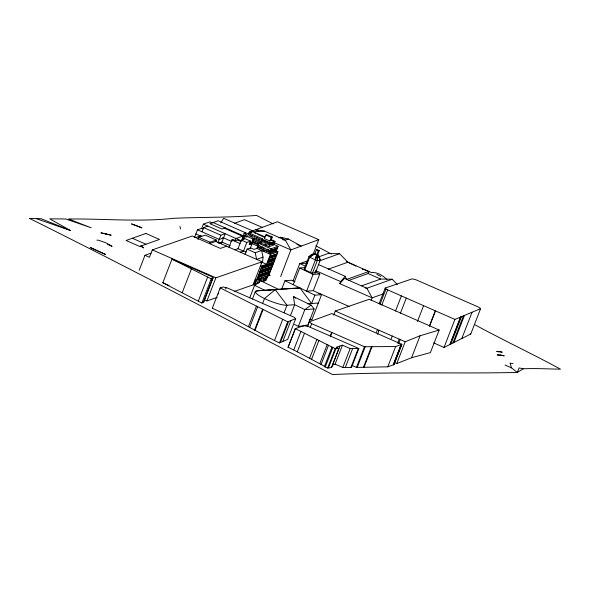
<?xml version="1.0" encoding="UTF-8"?>
<svg xmlns="http://www.w3.org/2000/svg" width="590" height="590" viewBox="0 0 590 590"><rect width="100%" height="100%" fill="white"/><g stroke="black" fill="none" stroke-linecap="round" stroke-linejoin="round"><path stroke-width="0.89" d="M260.942 263.044L262.535 262.491L263.015 257.151L261.613 250.499L255.227 252.719L247.055 249.135L245.056 254.29M315.355 253.789L314.013 253.833A6.254 6.165 -38 0 0 311.741 254.415L309.049 256.539L304.189 269.077L304.824 269.733L310.546 272.499L315.407 259.961L316.019 256.798A6.254 1.217 -83.1 0 1 316.542 255.153L318.342 250.566L319.308 250.499L317.685 254.681L318.63 257.174M310.546 272.499L312.457 273.067L317.324 260.529L317.678 257.196A6.468 4.019 -68.6 0 0 317.236 255.264L316.955 254.732M316.948 254.327L317.685 254.681L320.2 260.33L317.324 260.529L315.407 259.961L316.727 254.747L318.268 255.234A6.254 5.494 38.7 0 1 319.566 257.159L320.2 260.33L315.34 272.868L312.457 273.067M248.958 233.611L249.57 232.003L277.447 221.781L318.755 239.673L313.15 254.297M280.656 276.548L290.877 249.894L318.755 239.673M139.188 270.198L144.978 255.286L151.04 253.176M226.685 246.207L220.38 248.397L192.215 236.015L152.331 249.88L149.462 257.262L144.978 255.286M162.818 282.757L171.978 259.135L211.087 276.356L213.093 277.905L203.764 301.955L201.869 303.024L162.818 282.757L169.035 285.523M194.567 237.32L197.488 229.798L201.773 228.308L203.285 228.972M201.773 228.308L203.388 224.126L209.915 221.862L212.422 222.968M197.982 239.614L198.874 237.313L205.187 235.115L216.346 240.027L215.8 241.421L209.494 243.611L210.033 242.217L216.346 240.027M201.95 231.767L203.572 227.585L207.857 226.095M182.222 292.647L191.433 268.9M217.961 242.719L220.881 235.196L225.166 233.706L221.272 243.736M198.321 301.084L207.643 277.042M201.869 303.024L211.25 278.849L213.093 277.905M211.25 280.39L211.832 278.886M203.469 302.139L212.813 278.045M204.383 299.845L206.906 300.952L215.874 277.824L262.071 261.768L253.095 284.896M228.927 247.476L231.841 239.953L233.102 239.518L235.823 240.713L237.718 240.056L240.831 241.421M235.078 241L236.052 238.493L242.571 236.229L224.148 228.124M212.319 308.223L220.188 287.92L223.212 286.969L227.902 288.185L293.754 317.096L295.715 318.644L287.662 339.398L279.49 342.938C256.731 332.023 235.299 318.711 212.319 308.223L212.629 308.12M218.182 294.122L218.676 292.854M220.151 289.048L220.645 287.78M234.857 249.799L238.006 248.7L241.362 240.064L245.145 238.744L250.588 241.14L249.238 244.621L252.107 243.626L257.823 246.141M245.809 232.903L244.083 233.507L242.136 238.522L243.5 239.12M243.161 239.584L244.784 235.403L246.804 234.702L244.083 233.507M225.616 288.975L226.103 287.721M247.505 236.597L248.965 232.836L252.712 231.538L265.109 236.988M250.588 241.14L246.804 242.46L243.449 251.097L238.006 248.7M250.16 248.641L254.054 238.611L252.948 238.994L251.001 244.009L249.371 243.294M247.055 249.135L250.632 247.889L254.039 249.386L256.849 248.405L258.796 243.39L261.363 242.497M248.965 232.836L262.572 238.825L261.812 239.09L260.36 242.851L269.062 246.679L273.568 245.116L275.029 241.354L270.891 239.533M261.163 241.244L262.144 239.452M265.78 235.004L264.379 238.626L269.822 241.015L270.876 240.654L272.278 237.032L266.835 234.636L265.78 235.004L271.23 237.394L272.278 237.032M265.19 244.975L266.429 241.767L267.521 242.247L266.274 245.455M263.111 251.163L264.35 247.955L265.441 248.434L264.195 251.642M269.822 241.015L271.23 237.394M253.412 284.786L254.71 281.445L255.971 281.002L254.674 284.351M269.062 246.679L270.522 242.918L275.029 241.354M249.718 297.884L254.585 285.346L260.846 280.84L278.502 289.366L257.078 290.804L256.672 291.851M254.991 284.24L262.122 265.847M258.081 277.374L258.73 275.707M259.814 272.919L260.463 271.245M261.54 268.457L262.189 266.791M258.582 277.204L259.231 275.53M260.315 272.742L260.964 271.076M262.041 268.288L262.69 266.614M259.084 277.027L259.733 275.36M260.81 272.573L261.459 270.899M262.543 268.111L263.192 266.444M256.967 283.547L258.265 280.206L260.161 279.549L258.863 282.89L260.367 279.476L262.262 278.819L261.289 281.327M259.585 276.858L260.234 275.183M261.311 272.396L261.96 270.721M263.044 267.941L263.693 266.267M260.079 276.681L260.728 275.006M261.812 272.226L262.462 270.552M263.538 267.764L264.187 266.09M278.111 246.318L271.039 248.781L269.099 253.796L276.172 251.333L278.111 246.318L273.111 244.12M273.413 243.25L274.062 241.583L272.971 241.104M260.581 276.511L261.23 274.837M262.314 272.049L262.963 270.375M264.04 267.594L264.689 265.92M261.082 276.334L261.731 274.66M262.808 271.879L263.457 270.205M264.541 267.418L265.19 265.743M252.446 299.027L255.359 291.504M261.584 276.164L262.233 274.49M263.31 271.702L263.959 270.028M265.043 267.241L265.692 265.574M262.078 275.987L262.727 274.313M263.811 271.525L264.46 269.859M265.537 267.071L266.186 265.397M268.347 274.601L269.991 275.324L265.788 276.791L267.418 277.507L264.895 278.384L263.265 277.669L255.861 280.243L255.042 279.881L268.922 275.051L277.949 251.79L270.456 254.393L266.621 264.283L262.535 262.491M262.58 275.81L263.229 274.144M264.313 271.356L264.954 269.682M266.038 266.894L266.687 265.227M267.772 262.439L268.413 260.765M269.497 257.978L270.146 256.311M263.081 275.641L263.73 273.967M264.807 271.179L265.456 269.512M266.54 266.724L267.189 265.05M268.266 262.262L268.915 260.596M269.999 257.808L270.648 256.134M263.582 275.464L264.224 273.797M265.308 271.009L265.957 269.335M267.034 266.547L267.683 264.881M268.767 262.093L269.416 260.419M270.493 257.631L271.142 255.964M264.077 275.294L264.726 273.62M265.81 270.832L266.459 269.165M267.536 266.378L268.185 264.704M269.269 261.916L269.918 260.249M270.994 257.461L271.643 255.787M264.578 275.117L265.227 273.45M266.304 270.663L266.953 268.988M268.037 266.201L268.686 264.534M269.763 261.746L270.412 260.072M271.496 257.284L272.145 255.61M265.08 274.947L265.729 273.273M266.805 270.486L267.454 268.811M268.538 266.031L269.188 264.357M270.264 261.569L270.913 259.895M271.997 257.115L272.646 255.441M263.863 278.259L262.565 281.607L266.097 280.375L268.044 275.36M265.574 274.77L266.223 273.096M267.307 270.316L267.956 268.642M269.033 265.854L269.682 264.18M270.766 261.399L271.415 259.725M272.492 256.938L273.141 255.264M266.075 274.601L266.724 272.927M267.808 270.139L268.457 268.465M269.534 265.684L270.183 264.01M271.267 261.223L271.916 259.548M272.993 256.768L273.642 255.094M263.737 281.194L265.035 277.853L267.395 277.034M276.666 247.8L275.663 250.182L276.732 248.368L276.312 248.515M266.577 274.424L267.226 272.75M268.303 269.969L268.952 268.295M270.036 265.507L270.685 263.833M271.761 261.046L272.41 259.379M273.495 256.591L274.144 254.917M267.078 274.254L267.727 272.58M268.804 269.792L269.453 268.118M270.537 265.33L271.186 263.664M272.263 260.876L272.912 259.202M273.996 256.414L274.645 254.747M264.917 280.788L266.215 277.44M267.572 274.077L268.221 272.403M269.306 269.615L269.955 267.949M271.031 265.161L271.68 263.487M272.764 260.699L273.413 259.032M274.49 256.244L275.139 254.57M268.074 273.9L268.723 272.233M269.807 269.446L270.456 267.772M271.533 264.984L272.182 263.317M273.266 260.529L273.908 258.855M274.992 256.067L275.641 254.401M268.575 273.731L269.224 272.056M270.301 269.269L270.95 267.602M272.034 264.814L272.683 263.14M273.76 260.352L274.409 258.685M275.493 255.898L276.142 254.224M248.515 326.491L256.421 306.114M269.077 273.554L269.726 271.887M270.803 269.099L271.452 267.425M272.536 264.637L273.177 262.97M274.262 260.183L274.911 258.509M275.995 255.721L276.636 254.054M249.695 327.273L257.66 306.734M262.484 303.776L264.504 298.555L275.272 289.661L299.919 287.927L311.623 303.503L314.868 295.148L321.587 294.675L311.867 319.751L309.16 319.942M254.504 330.142L262.616 309.219M254.991 330.474L263.133 309.477M277.462 289.366L281.725 289.063L284.97 280.707L291.689 280.235L295 281.828M293.046 280.892L299.742 263.634L307.464 260.876M293.237 284.705L299.727 267.985L305.605 267.565M284.063 312.766L286.983 305.244L275.272 289.661L257.078 290.804A17.899 3.474 21.2 0 0 264.504 298.555A17.899 3.474 21.2 0 0 286.983 305.244L294.661 304.698L304.838 309.617L314.123 308.961L307.641 325.68L298.356 326.336L294.44 324.448M274.527 340.452L282.721 319.315M304.824 269.733L309.684 257.196L312.405 254.954A6.468 4.816 -44.6 0 1 314.544 254.15L315.274 254.047M279.49 342.938L287.684 321.808L295.715 318.644M290.45 315.569L294.661 304.698L293.451 296.586L311.1 305.111L314.123 308.961M280.39 342.561L288.576 321.454M319.308 250.499L316.439 249.644L314.817 253.825L309.684 257.196L309.049 256.539L314.817 253.825L316.727 254.747L317.324 260.529M282.817 341.396L290.907 320.532M313.32 290.678L319.802 273.959L313.084 274.431L306.601 291.15L313.32 290.678L321.587 294.675M339.921 346.072L331.595 367.555L327.656 368.049C314.699 361.036 301.483 353.742 288.082 347.23L295.302 328.623L304.374 325.451L308.091 326.366L358.86 348.506L351.507 367.459L342.805 367.481L335.105 364.141L332.509 365.166M288.082 347.23L295.435 328.578M298.356 326.336L304.838 309.617L311.1 305.111M293.754 349.922L300.922 331.447M297.257 351.891L304.492 333.239M307.39 326.786L309.315 321.823L331.912 313.578L401.856 344.331L394.017 364.554L387.785 366.825L363.477 367.297L356.449 367.4L351.861 365.38M310.237 327.421L311.69 323.674L309.315 321.823M309.595 358.255L316.889 339.464M383.294 293.872L372.143 297.854L339.796 283.657L340.607 281.57L345.253 276.312L318.475 264.556M311.557 359.369L318.895 340.467M333.711 315.067L335.29 311.011L369.259 299.278L439.152 330.031L430.398 352.606L411.547 357.747L396.753 363.565L395.374 362.968M330.216 336.234L331.698 332.421M319.869 363.536L327.192 344.634M330.496 336.359L331.978 332.539M321.041 364.546L328.512 345.298M324.316 366.81L331.986 347.038M325.156 367.245L332.826 347.466M327.656 368.049L335.179 348.646L338.933 348.624L336.16 347.392L342.466 345.172L350.143 348.557L358.86 348.506M328.468 367.813L335.902 348.638M336.507 348.299L336.964 347.112M331.499 367.548L338.844 348.624M348.417 280.582L368.116 273.546L368.927 271.459L347.879 262.218L339.589 253.693L328.055 253.523L318.615 256.893M335.105 364.141L342.466 345.172M342.805 367.481L350.143 348.557M371.162 300.384L372.143 297.854L366.877 288.245L344.442 278.399L339.796 283.657M345.364 367.364L352.658 348.543M350.91 367.452L358.263 348.506M379.075 303.791L385.189 288.038L412.226 278.841L415.913 279.756L478.615 307.125L480.592 308.666L470.754 334.051L444.041 347.444L433.694 342.901M380.071 304.167L385.963 288.975L385.189 288.038M356.449 367.4L364.465 346.736L395.647 346.551L401.856 344.331M357.223 367.364L365.225 346.736M381.796 305.096L387.689 289.897L385.963 288.975M376.457 332.229L377.489 329.574M363.477 367.297L371.464 346.699M364.052 367.253L372.025 346.691M377.534 334.272L379.082 330.275M395.499 311.092L401.384 295.907M400.374 313.305L406.289 298.061M391.2 338.749L392.239 336.064M387.785 366.825L395.647 346.551M397.63 343.203L399.209 339.125M398.634 343.66L400.219 339.567M393.265 364.827L401.112 344.604M393.434 364.753L401.473 344.169M393.545 364.716L401.488 344.464M393.825 364.62L401.672 344.398M396.753 363.565L405.205 341.765L420.08 335.754L439.152 330.031M417.454 321.484L423.591 305.664M411.547 357.747L420.08 335.754M429.439 325.997L435.332 310.819M429.564 326.056L435.457 310.878M444.041 347.444L454.905 319.419L480.592 308.666M449.846 344.56L460.51 317.073M450.133 344.383L460.768 316.963M450.849 343.985L461.439 316.683M452.936 342.997L463.467 315.834M454.005 342.399L464.47 315.421M461.778 338.631L472.007 312.265M220.8 222.939L223.632 218.307L252.645 230.874M475.134 324.884C503.3 340.216 532.32 353.845 560.5 369.17C548.095 368.979 535.698 368.234 523.234 368.794L517.334 372.452C455.797 373.809 394.017 371.545 332.568 374.584C231.833 322.14 131.282 269.003 29.5 218.403L41.064 218.713L70.306 230.439L49.722 218.838L65.711 218.979L91.162 227.792L68.728 219.023C103.729 218.58 138.975 222.135 173.777 218.3C201.352 217.105 228.994 217.621 256.495 215.416L273.148 223.883M288.215 347.193L288.812 346.927M234.392 223.359L244.422 219.679L262.661 227.578M278.989 237.866L280.626 237.261L288.385 239.016L301.114 246.141L297.021 244.363M288.385 239.016L285.309 240.145L282.676 239.732M319.352 260.913L339.589 253.693M328.18 269.254L347.879 262.218M368.927 271.459L346.655 279.409L345.253 276.312M361.795 285.774L380.639 279.048L392.166 279.218L397.269 284.469M392.166 279.218L366.877 288.245L365.173 287.994M195.238 237.733L201.219 235.653M225.21 227.851L221.936 228.994L209.804 223.662L218.175 220.749L248.914 234.274M223.544 237.888L219.259 239.378L197.488 229.798M218.492 243.257L221.921 242.062L230.203 245.706M247.859 236.479L246.163 237.069L213.079 222.519M258.619 245.02L257.646 246.686L258.022 246.554M240.3 252.196L243.869 250.949L246.251 251.996M276.651 250.079L269.586 252.542L264.681 250.389M263.015 257.151L256.628 259.371L255.227 252.719M269.645 256.48L277.138 253.877M268.996 258.155L276.489 255.551L275.279 255.02M268.347 259.829L275.84 257.218M267.919 260.942L275.412 258.339M267.27 262.609L274.763 260.006L273.554 259.475M260.234 266.503L274.114 261.68M261.695 266.96L273.679 262.793M261.046 268.634L273.03 264.468L271.82 263.937M260.397 270.308L272.381 266.134M259.961 271.422L271.953 267.255M259.312 273.089L271.304 268.922L270.095 268.391M258.663 274.763L270.655 270.596M258.236 275.877L270.22 271.71M257.587 277.551L269.571 273.384M206.906 300.952L217.172 297.382M234.282 291.438L258.228 283.112M309.049 256.539L309.772 256.488M268.981 289.963L270.67 289.845M285.929 288.768L287.61 288.65M307.361 303.806L318.349 303.031M307.014 263.177L299.742 263.634L305.576 266.193M281.725 289.063L299.919 287.927M274.018 242.593L290.877 249.894L285.309 240.145L264.497 231.125L249.57 232.003L251.259 232.733M96.893 240.137L98.655 240.263L105.912 242.815L112.1 246.362L107.542 244.26M264.497 231.125L255.713 229.746L258.214 230.83M104.43 233.552L111.171 235.218L100.934 232.851L106.473 233.95M513.049 363.676L510.04 363.071L511.515 367.865L517.334 372.452L519.141 367.931L523.234 368.794M268.922 275.051L269.991 275.324M362.194 269.202L364.509 269.866M365.284 270.087L371.398 272.558C377.327 272.027 383.08 275.508 386.996 279.675M36.403 218.691L70.306 230.439M505.092 365.099L511.515 367.865M280.626 237.261L283.082 238.331M311.69 323.674L364.465 346.736M368.116 273.546L380.639 279.048M387.689 289.897L454.905 319.419M315.584 270.589L340.607 281.57M318.814 293.164L349.103 306.461M132.344 238.257L145.966 244.238M350.91 367.194L351.507 367.459M254.769 233.094L255.854 233.574M257.734 234.4L258.818 234.879M259.637 235.233L260.728 235.712M261.54 236.074L262.631 236.553M263.45 236.915L264.534 237.394M271.068 240.263L272.152 240.742M261.812 239.09L270.522 242.918M261.599 239.702L259.689 238.862L259.04 240.536L260.95 241.369M244.784 235.403L261.112 242.586M259.202 242.999L257.705 242.335L257.107 243.869L258.604 244.526M258.796 243.39L271.039 248.781M275.434 250.684L277.949 251.79M242.623 237.269L244.666 238.161M258.309 244.887L252.594 242.372L251.488 242.756L249.858 242.04M241.362 240.064L246.804 242.46M257.336 247.151L263.597 249.909M203.388 224.126L241.767 241.008M256.849 248.405L270.456 254.393M231.841 239.953L240.005 243.545M203.572 227.585L220.881 235.196M222.755 237.534L231.929 241.576M215.8 241.421L262.071 261.768M195.865 233.979L201.728 236.553M198.874 237.313L210.033 242.217M335.29 311.011L405.205 341.765M152.331 249.88L215.874 277.824M393.633 364.384L394.017 364.554M346.271 261.385L354.133 265.19M354.398 265.323L355.895 266.097M316.439 249.644L318.342 250.566M309.684 257.196L315.407 259.961M315.09 271.68L319.802 273.959M299.727 267.985L313.084 274.431M284.97 280.707L314.868 295.148M254.585 285.346L264.762 290.265M310.207 318.954L311.867 319.751M306.07 324.928L307.641 325.68M171.978 259.135L211.25 278.849M220.188 287.92L287.684 321.808M295.302 328.623L335.179 348.646M331.469 254.032L315.849 245.846M376.907 274.38L380.86 276.533M140.803 246.281L143.658 247.925L140.958 245.765M317.317 254.504L317.84 254.902A6.424 5.045 -65.2 0 1 318.998 256.517L319.338 257.572M293.451 296.586L295.701 298.186M203.093 301.424L203.764 301.955M470.178 333.579L470.754 334.051M319.574 259.666L320.2 260.33M314.706 272.204L315.34 272.868M179.906 226.449L180.606 229.001M319.485 258.354L319.559 259.217M314.831 254.039A6.254 1.977 -52.2 0 1 315.429 253.811M250.027 234.614L249.489 236.007L250.853 236.605L251.392 235.211L250.027 234.614M251.937 235.447L251.392 236.841L252.756 237.438L253.294 236.052L251.937 235.447M254.519 236.59L253.87 238.257L255.78 239.097L256.421 237.423L254.519 236.59M253.619 240.543L253.029 242.077L254.526 242.733L255.116 241.199L253.619 240.543M255.662 241.443L255.064 242.969L256.562 243.633L257.159 242.099L255.662 241.443M257.107 237.726L256.458 239.393L258.361 240.233L259.01 238.559L257.107 237.726M258.907 245.565L258.258 247.232L259.622 247.83L260.271 246.163L258.907 245.565M262.351 239.975L261.702 241.642L262.786 242.121L263.435 240.455L262.351 239.975M260.61 246.31L259.961 247.984L261.318 248.582L261.967 246.908L260.61 246.31M264.386 240.868L263.737 242.542L264.829 243.021L265.478 241.347L264.386 240.868M262.314 247.055L261.665 248.729L263.022 249.327L263.671 247.66L262.314 247.055M268.472 242.667L267.823 244.341L268.915 244.821L269.556 243.146L268.472 242.667M266.938 249.091L266.289 250.765L267.646 251.362L268.295 249.688L266.938 249.091M268.634 249.843L267.993 251.51L269.35 252.114L269.999 250.44L268.634 249.843M271.275 243.139L270.626 244.813L271.275 243.139M271.865 242.933L271.216 244.607L271.865 242.933M272.455 242.726L271.806 244.4L272.455 242.726M273.045 242.527L272.396 244.194L273.045 242.527M270.427 250.558L269.778 252.232L270.847 250.411L270.427 250.558M273.635 242.32L272.986 243.994L273.635 242.32M271.009 250.352L270.36 252.026L271.43 250.212L271.009 250.352M274.217 242.114L273.568 243.788L274.217 242.114M271.599 250.153L270.95 251.819L272.019 250.005L271.599 250.153M272.189 249.946L271.54 251.62L272.61 249.799L272.189 249.946M272.779 249.74L272.13 251.414L273.2 249.592L272.779 249.74M273.369 249.533L272.72 251.207L273.79 249.393L273.369 249.533M273.959 249.334L273.31 251.001L274.38 249.187L273.959 249.334M274.542 249.128L273.9 250.802L274.969 248.98L274.542 249.128M275.132 248.921L274.483 250.595L275.552 248.774L275.132 248.921M275.722 248.715L275.073 250.389L276.142 248.574L275.722 248.715M276.902 248.309L276.253 249.983L277.322 248.161L276.902 248.309M145.863 233.456L126.098 240.477L139.712 246.458L159.484 239.437L145.863 233.456M500.254 351.618L496.669 351.522L502.238 352.208L500.254 351.618M500.822 355.025L497.186 354.922L504.214 355.792L500.822 355.025M139.69 226.848L131.459 223.898L141.961 227.895L139.69 226.848M105.308 254.356L90.277 247.498L105.308 254.356"/></g></svg>
